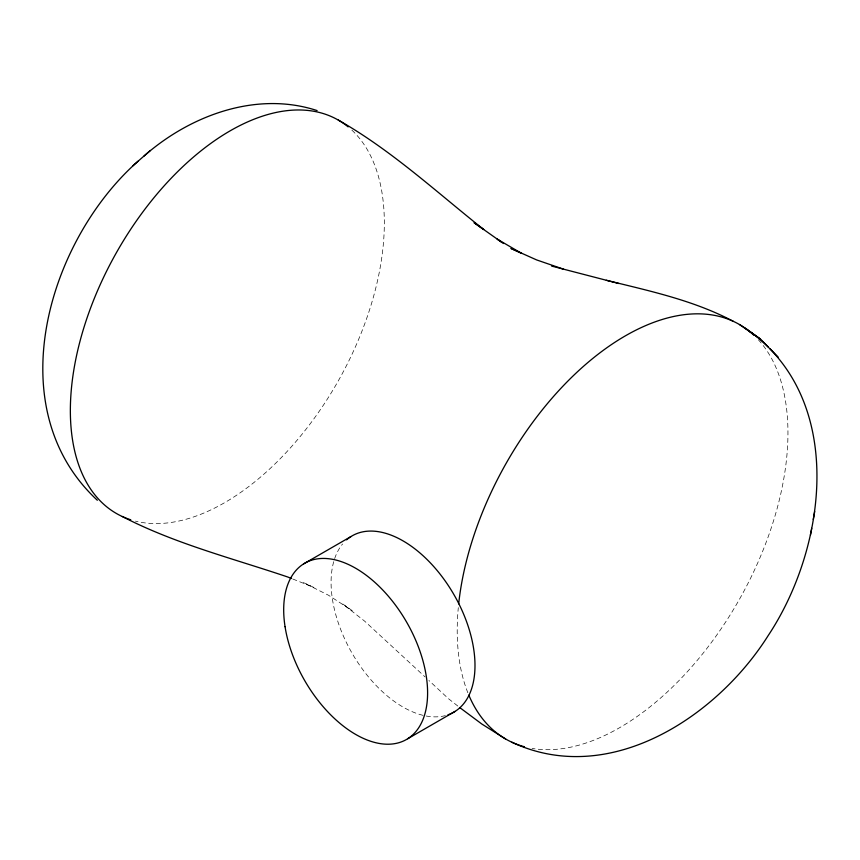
<?xml version="1.0" encoding="UTF-8"?>
<svg xmlns="http://www.w3.org/2000/svg" width="860" height="860" viewBox="0 0 860 860"><rect width="100%" height="100%" fill="white"/><g stroke="black" fill="none" stroke-linecap="round" stroke-linejoin="round"><path stroke-width="0.64" stroke-dasharray="4.3 3.22" d="M292.723 578.984L313.9 587.445L303.376 582.586L328.509 595.249L352.138 610.578L342.581 603.838L364.737 621.232L425.055 676.906M457.81 706.038L448.329 698.578L428.936 680.518M351.89 130.161A225.836 128.119 -60.8 0 1 339.861 378.056A225.836 128.119 -60.8 0 1 135.461 521.128M758.337 339.754A237.951 134.998 -60.8 0 1 741.094 596.346A237.951 134.998 -60.8 0 1 532.093 748.437M467.851 692.762A237.951 134.998 -60.8 0 1 458.305 607.654M445.362 715.606A101.759 58.749 60 0 1 353.589 655.793A101.759 58.749 60 0 1 342.581 544.004"/><path stroke-width="1.29" d="M511.861 742.223C608.987 787.835 716.681 717.315 768.173 635.604C827.718 545.906 846.272 396.836 745.341 328.273M810.453 535.124L811.7 528.319M813.259 519.462L814.71 511.474M138.137 161.143C48.031 240.585 -1.935 408.145 97.331 500.251M144.039 156.025C190.114 115.412 256.57 90.676 317.114 110.585M132.698 165.937L150.371 150.446M303.591 563.913L350.977 536.554M407.704 738.751L455.09 711.392M606.311 280.263C649.504 290.949 693.568 300.269 733.247 321.285M551.615 266.062L618.845 283.52M563.343 269.115L536.575 259.903L510.926 248.422L521.407 253.259L497.134 239.048L503.465 243.52M291.475 578.49L287.735 576.995C232.135 558.204 174.655 543.67 122.303 516.505M338.302 120.067C391.3 150.135 436.235 191.812 483.728 229.523L474.075 222.708L501.176 241.886M505.648 739.009L481.826 724.023L459.928 707.705M739.449 324.5L760.186 338.851L768.303 347.064M748.791 330.81L760.186 338.851M770.173 348.966L778.139 357.029M130.763 519.795A225.836 128.119 -60.8 0 1 114.799 255.549A225.836 128.119 -60.8 0 1 348.139 126.871M458.681 603.838A237.951 134.998 -60.8 0 1 580.005 369.435A237.951 134.998 -60.8 0 1 753.779 335.142M524.471 746.77A237.951 134.998 -60.8 0 1 468.829 695.149M346.58 539.854A101.759 58.749 60 0 1 453.79 594.378A101.759 58.749 60 0 1 447.931 714.821M285.058 626.693A101.759 58.749 60 0 0 403.028 741.212A101.759 58.749 60 0 0 378.851 586.079A101.759 58.749 60 0 0 285.058 626.693"/></g></svg>
